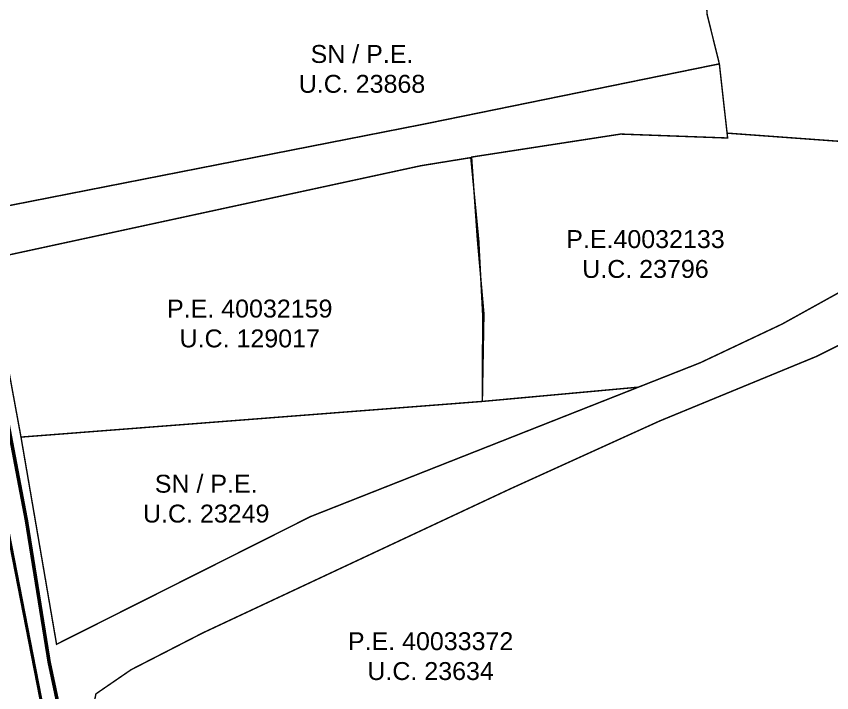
# Model space of a CAD drawing. Header units: metres. Extents: x 561401 to 594056, y 8460144 to 8508504.
# Drawn here: x 587108.4 to 587222.3, y 8499929.1 to 8500023.5 of the extents above; entities that cross this region are included whole.
import ezdxf

# ---------------------------------------------------------------- set-up
doc = ezdxf.new("R2010")
doc.units = ezdxf.units.M
for name, color, linetype in [('1.1. DERECHO DE VIA', 230, 'Continuous'), ('1.1. VIA EXISTENTE', 252, 'Continuous'), ('1.2. BASE GRAFICA GORE', 76, 'Continuous'), ('1.2. BASE GRAFICA SUNARP', 150, 'Continuous'), ('1.3 ETIQUETA P.E. Y U.C.', 1, 'Continuous')]:
    doc.layers.add(name, color=color, linetype=linetype)
doc.styles.add('Arial', font='arial.ttf', dxfattribs={"height": 1})

msp = doc.modelspace()

# ---------------------------------------------------------------- linework, layer by layer
at = {"layer": '1.1. DERECHO DE VIA', "color": 230, "linetype": 'Continuous', "lineweight": 40, "ltscale": 0.2, "const_width": 0.5}
msp.add_lwpolyline([(587045.53, 8500286.86), (587049.34, 8500267.23), (587053.02, 8500247.57), (587056.7, 8500227.91), (587060.96, 8500208.4), (587066.03, 8500189.11), (587069.04, 8500169.34), (587072.54, 8500149.65), (587076.34, 8500130.01), (587080.15, 8500110.38), (587083.86, 8500090.72), (587087.48, 8500071.06), (587091.14, 8500051.39), (587094.88, 8500031.75), (587098.63, 8500012.1), (587102.37, 8499992.45), (587106.12, 8499972.81), (587109.86, 8499953.16), (587113.03, 8499933.42), (587117.19, 8499913.86), (587121.52, 8499894.34), (587125.68, 8499874.77), (587129.75, 8499855.19), (587133.83, 8499835.61)], dxfattribs=at)
at = {"layer": '1.1. VIA EXISTENTE', "color": 253, "linetype": 'Continuous', "lineweight": 40, "ltscale": 0.2, "true_color": 0x84a4a6}
msp.add_lwpolyline([(587041.52, 8500298.72), (587046.64, 8500274.16), (587052.56, 8500243.27), (587055.12, 8500227.84), (587061.62, 8500193.45), (587066.16, 8500168.58), (587070.32, 8500144.58), (587076.42, 8500117.66), (587080.52, 8500092.75), (587086.48, 8500059.26), (587094.09, 8500020.27), (587100.06, 8499987.96), (587104.97, 8499963.25), (587112.93, 8499922.75), (587124.04, 8499871.95), (587130.84, 8499841.71)], dxfattribs=at)
at = {"layer": '1.2. BASE GRAFICA GORE', "color": 64, "linetype": 'Continuous', "lineweight": -3, "const_width": 0.2}
for points in [[(587097.11, 8500027.42), (587102.32, 8499996.12), (587165.59, 8500008.54), (587206.64, 8500016.91), (587204.94, 8500023.78), (587204.17, 8500033.88), (587205.09, 8500041.19), (587201.44, 8500045.21), (587177.34, 8500036.87), (587144.42, 8500027.79), (587114.76, 8500025.51), (587097.11, 8500027.42)], [(587109.1, 8499964.81), (587114.07, 8499935.89), (587149.53, 8499953.71), (587195.33, 8499971.78), (587173.54, 8499969.79), (587109.1, 8499964.81)]]:
    msp.add_lwpolyline(points, close=True, dxfattribs=at)
at = {"layer": '1.2. BASE GRAFICA SUNARP', "color": 64, "linetype": 'Continuous', "lineweight": -3, "const_width": 0.2}
for points in [[(587201.44, 8500045.21), (587205.09, 8500041.19), (587204.17, 8500033.88), (587204.94, 8500023.78), (587206.64, 8500016.91), (587207.72, 8500007.24), (587248.8, 8500004.25), (587251, 8500008.88), (587252.87, 8500016.97), (587251.06, 8500031.57), (587248.66, 8500039.15), (587238.11, 8500057.93), (587201.44, 8500045.21)], [(587172.04, 8500003.9), (587172.84, 8499992.39), (587173.76, 8499982.04), (587173.54, 8499969.79), (587195.33, 8499971.78), (587203.98, 8499975.19), (587215.41, 8499980.59), (587227.19, 8499987.11), (587235.87, 8499993.39), (587243.29, 8499998.45), (587248.8, 8500004.25), (587207.72, 8500007.24), (587207.8, 8500006.56), (587192.86, 8500007.11), (587172.04, 8500003.9)], [(587104.54, 8499989.62), (587109.1, 8499964.81), (587173.54, 8499969.79), (587173.58, 8499981.9), (587173.04, 8499992.28), (587171.92, 8500003.82), (587164.95, 8500002.69), (587104.54, 8499989.62)]]:
    msp.add_lwpolyline(points, close=True, dxfattribs=at)
msp.add_lwpolyline([(587234.24, 8499983.1), (587220.25, 8499976.09), (587198.28, 8499967.05), (587177.6, 8499957.66), (587134.54, 8499937.5), (587124.48, 8499932.34), (587119.57, 8499928.97), (587118.57, 8499924.28), (587118.45, 8499922.45), (587118.45, 8499922.45), (587136.26, 8499924.17), (587147.96, 8499923.66), (587158.8, 8499922.26), (587180.46, 8499920.93), (587196.26, 8499919.88), (587219.92, 8499920.38), (587234.49, 8499921.67)], dxfattribs=at)

# ---------------------------------------------------------------- texts
at = {"layer": '1.3 ETIQUETA P.E. Y U.C.', "color": 1, "char_height": 2.5, "attachment_point": 5, "style": 'Arial'}
for s, insert in [('SN / P.E.\\PU.C. 23868', (587156.73, 8500016.19)), ('P.E.40032133\\PU.C. 23796', (587196.32, 8499990.35)), ('P.E. 40032159\\PU.C. 129017', (587141.05, 8499980.65)), ('SN / P.E.\\PU.C. 23249', (587134.97, 8499956.2)), ('P.E. 40033372\\PU.C. 23634', (587166.31, 8499934.22))]:
    msp.add_mtext(s, dxfattribs=dict(at, insert=insert))

doc.saveas('drawing.dxf')
